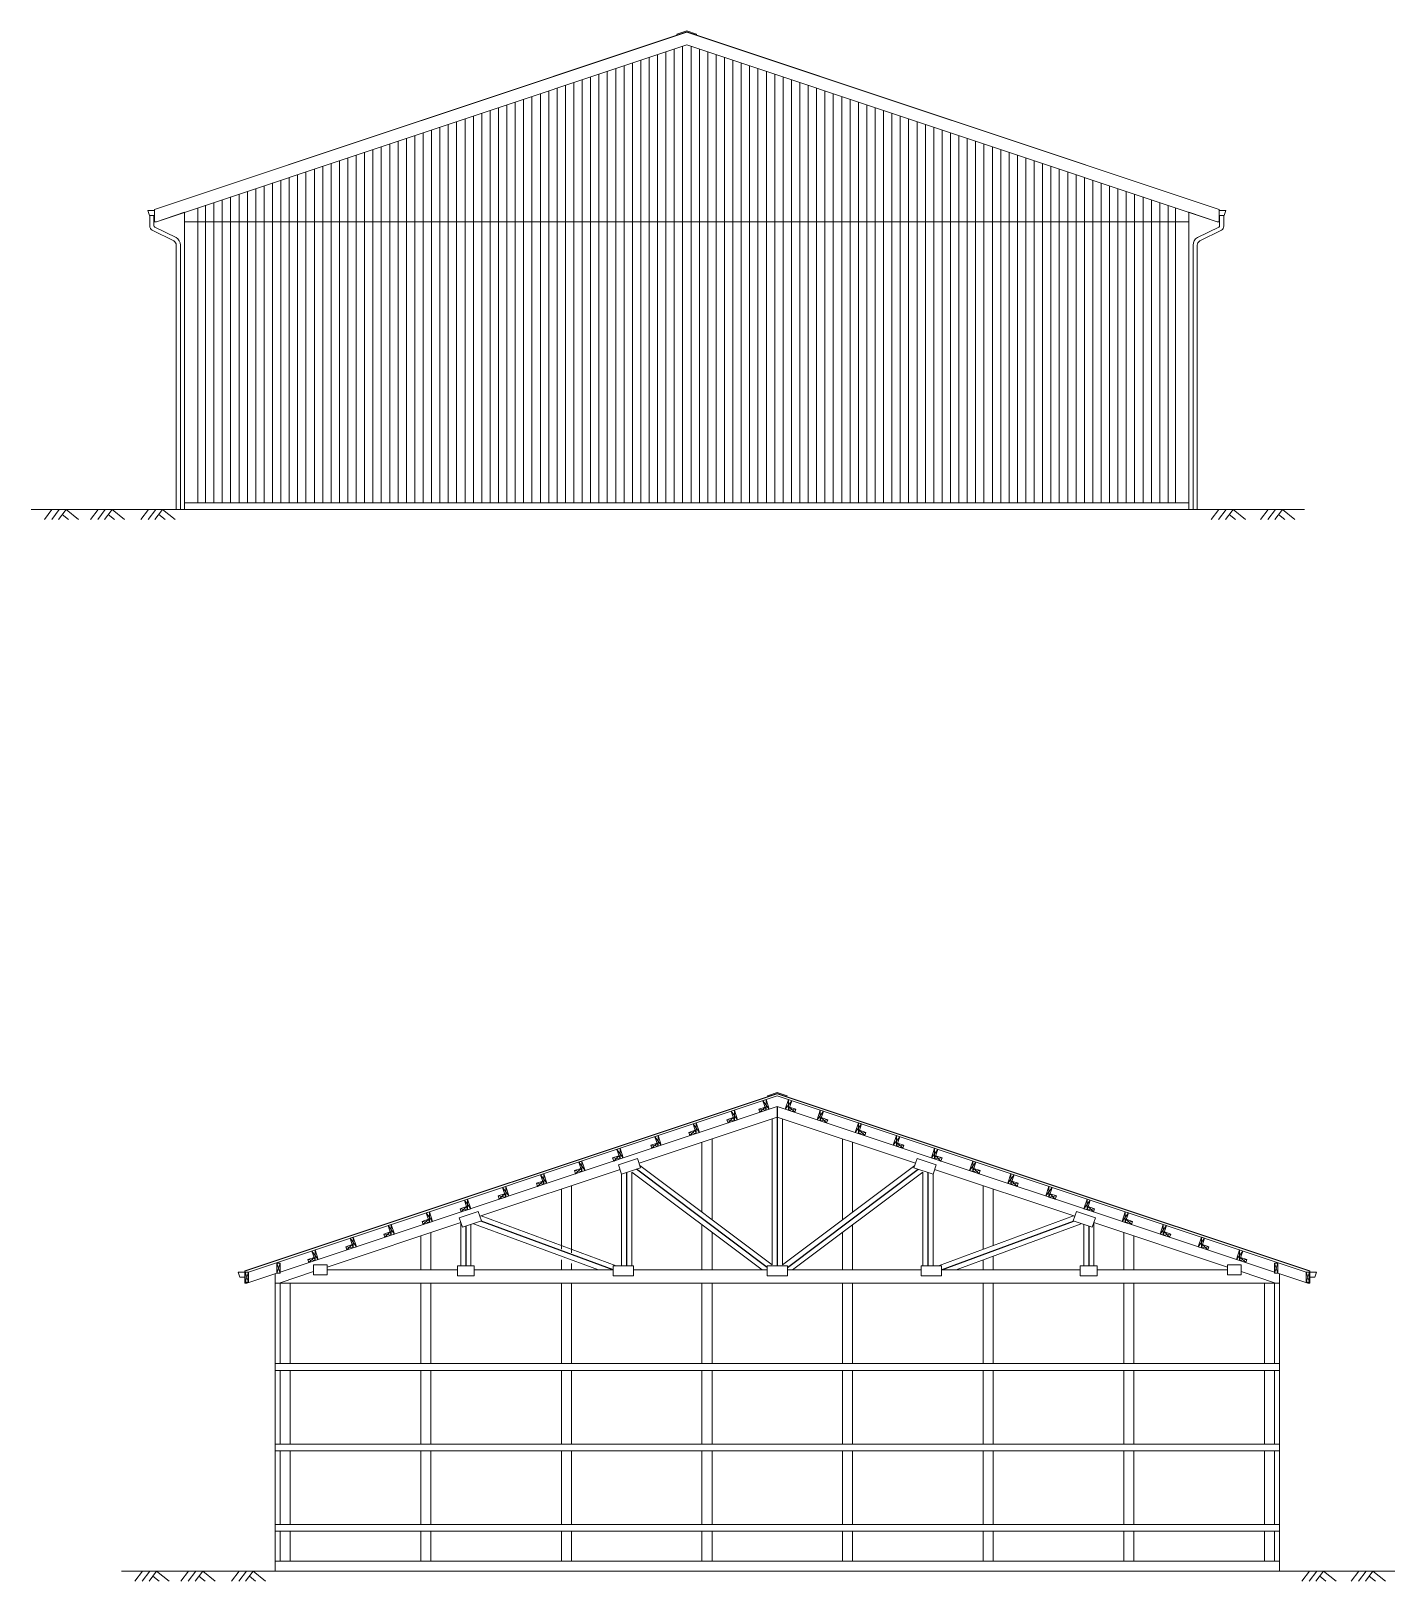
# Model space of a CAD drawing. Header units: inches. Extents: x -7700 to 6147, y -4891 to -2731.
# Drawn here: x -4381 to -3566, y -4790 to -3864 of the extents above; entities that cross this region are included whole.
import ezdxf

# ---------------------------------------------------------------- set-up
doc = ezdxf.new("R2010")
doc.units = ezdxf.units.IN
doc.header["$LTSCALE"] = 96
doc.header["$MEASUREMENT"] = 0
doc.linetypes.add('Dash', pattern=[0.225, 0.15, -0.075])
for name, color, linetype, lineweight in [('Common', 4, 'Continuous', 5), ('Dimensions', 7, 'Continuous', 5), ('Section', 6, 'Continuous', 18), ('Wall_line', 6, 'Continuous', 18)]:
    doc.layers.add(name, color=color, linetype=linetype, lineweight=lineweight)
doc.layers.add('Hatch', color=7, linetype='Continuous', lineweight=0, true_color=0x919191)

msp = doc.modelspace()

# ---------------------------------------------------------------- hatches: boundary and pattern name
at = {"layer": 'Hatch'}
h = msp.add_hatch(dxfattribs=at)
h.set_pattern_fill('ANSI31', color=256, scale=40, angle=45)
h.set_pattern_definition([(90, (-4306.7556, 6860.8195), (-5, 0), [])])
h.paths.add_polyline_path([(-4281.29, -3970), (-4281.29, -4146.3), (-3836.29, -4146.3), (-3792.79, -4146.3), (-3697.29, -4146.3), (-3697.29, -3970), (-3989.29, -3872.67)])

# ---------------------------------------------------------------- linework, layer by layer
at = {"layer": 'Common'}
for p, q in [((-3989.29, -3865.02), (-4307.29, -3971.02)), ((-3989.29, -3865.02), (-3671.29, -3971.02)), ((-4306.11, -3978.27), (-3989.29, -3872.67)), ((-3989.29, -3872.67), (-3672.46, -3978.27)), ((-4311.29, -3971.55), (-4310.29, -3974.55)), ((-4307.29, -3971.55), (-4311.29, -3971.55)), ((-4307.29, -3971.55), (-4307.29, -3974.55)), ((-4281.29, -3970), (-4281.29, -4146.3)), ((-3697.29, -4146.3), (-3697.29, -3970)), ((-3667.29, -3971.55), (-3671.29, -3971.55)), ((-3671.29, -3974.55), (-3671.29, -3971.55)), ((-3668.29, -3974.55), (-3667.29, -3971.55)), ((-4310.29, -3974.55), (-4307.29, -3974.55)), ((-3671.29, -3974.55), (-3668.29, -3974.55)), ((-4253.24, -4605.08), (-3935.2, -4499.07)), ((-3935.2, -4499.2), (-4253.2, -4605.2)), ((-3935.2, -4498.54), (-3941.05, -4500.49)), ((-3929.35, -4500.49), (-3935.2, -4498.54)), ((-3617.16, -4605.08), (-3935.2, -4499.07)), ((-3935.2, -4499.2), (-3617.2, -4605.2)), ((-4251.12, -4605.83), (-3935.2, -4500.52)), ((-3960.85, -4509.07), (-3960.85, -4515.39)), ((-3946.3, -4508.44), (-3941.88, -4509.07)), ((-3945.67, -4510.33), (-3942.51, -4507.17)), ((-3943.77, -4503.38), (-3939.98, -4508.44)), ((-3941.88, -4502.74), (-3941.88, -4509.07)), ((-3941.05, -4500.49), (-3940.89, -4500.97)), ((-3619.27, -4605.83), (-3935.2, -4500.52)), ((-3926.62, -4503.38), (-3930.42, -4508.44)), ((-3929.51, -4500.97), (-3929.35, -4500.49)), ((-3928.52, -4502.74), (-3928.52, -4509.07)), ((-3924.09, -4508.44), (-3928.52, -4509.07)), ((-3924.73, -4510.33), (-3927.89, -4507.17)), ((-3909.55, -4509.07), (-3909.55, -4515.39)), ((-3985.52, -4517.29), (-3981.72, -4522.35)), ((-3983.62, -4516.66), (-3983.62, -4522.98)), ((-3965.28, -4514.76), (-3960.85, -4515.39)), ((-3964.64, -4516.66), (-3961.48, -4513.5)), ((-3962.75, -4509.7), (-3958.95, -4514.76)), ((-3907.65, -4509.7), (-3911.44, -4514.76)), ((-3905.12, -4514.76), (-3909.55, -4515.39)), ((-3905.75, -4516.66), (-3908.91, -4513.5)), ((-3884.88, -4517.29), (-3888.68, -4522.35)), ((-3886.78, -4516.66), (-3886.78, -4522.98)), ((-4008.28, -4524.88), (-4004.49, -4529.94)), ((-4006.39, -4524.25), (-4006.39, -4530.57)), ((-3988.05, -4522.35), (-3983.62, -4522.98)), ((-3987.41, -4524.25), (-3984.25, -4521.08)), ((-3882.35, -4522.35), (-3886.78, -4522.98)), ((-3882.98, -4524.25), (-3886.15, -4521.08)), ((-3862.11, -4524.88), (-3865.91, -4529.94)), ((-3864.01, -4524.25), (-3864.01, -4530.57)), ((-4032.95, -4539.43), (-4029.79, -4536.26)), ((-4031.05, -4532.47), (-4027.26, -4537.53)), ((-4029.15, -4531.84), (-4029.15, -4538.16)), ((-4010.81, -4529.94), (-4006.39, -4530.57)), ((-4010.18, -4531.84), (-4007.02, -4528.67)), ((-3859.58, -4529.94), (-3864.01, -4530.57)), ((-3860.21, -4531.84), (-3863.38, -4528.67)), ((-3839.34, -4532.47), (-3843.14, -4537.53)), ((-3841.24, -4531.84), (-3841.24, -4538.16)), ((-3837.45, -4539.43), (-3840.61, -4536.26)), ((-4056.35, -4545.12), (-4051.92, -4545.75)), ((-4055.72, -4547.02), (-4052.56, -4543.85)), ((-4053.82, -4540.06), (-4050.03, -4545.12)), ((-4051.92, -4539.43), (-4051.92, -4545.75)), ((-4033.58, -4537.53), (-4029.15, -4538.16)), ((-3836.81, -4537.53), (-3841.24, -4538.16)), ((-3816.58, -4540.06), (-3820.37, -4545.12)), ((-3818.47, -4539.43), (-3818.47, -4545.75)), ((-3814.05, -4545.12), (-3818.47, -4545.75)), ((-3814.68, -4547.02), (-3817.84, -4543.85)), ((-4099.36, -4555.24), (-4095.56, -4560.3)), ((-4097.46, -4554.6), (-4097.46, -4560.93)), ((-4079.12, -4552.71), (-4074.69, -4553.34)), ((-4078.49, -4554.6), (-4075.32, -4551.44)), ((-4076.59, -4547.65), (-4072.79, -4552.71)), ((-4074.69, -4547.02), (-4074.69, -4553.34)), ((-3793.81, -4547.65), (-3797.6, -4552.71)), ((-3795.7, -4547.02), (-3795.7, -4553.34)), ((-3791.28, -4552.71), (-3795.7, -4553.34)), ((-3791.91, -4554.6), (-3795.07, -4551.44)), ((-3771.04, -4555.24), (-3774.83, -4560.3)), ((-3772.94, -4554.6), (-3772.94, -4560.93)), ((-4122.13, -4562.83), (-4118.33, -4567.89)), ((-4120.23, -4562.19), (-4120.23, -4568.52)), ((-4101.89, -4560.3), (-4097.46, -4560.93)), ((-4101.25, -4562.19), (-4098.09, -4559.03)), ((-3768.51, -4560.3), (-3772.94, -4560.93)), ((-3769.14, -4562.19), (-3772.3, -4559.03)), ((-3748.27, -4562.83), (-3752.06, -4567.89)), ((-3750.17, -4562.19), (-3750.17, -4568.52)), ((-4144.89, -4570.42), (-4141.1, -4575.48)), ((-4143, -4569.78), (-4143, -4576.11)), ((-4124.66, -4567.89), (-4120.23, -4568.52)), ((-4124.02, -4569.78), (-4120.86, -4566.62)), ((-3745.74, -4567.89), (-3750.17, -4568.52)), ((-3746.37, -4569.78), (-3749.54, -4566.62)), ((-3725.5, -4570.42), (-3729.3, -4575.48)), ((-3727.4, -4569.78), (-3727.4, -4576.11)), ((-4170.19, -4583.07), (-4165.77, -4583.7)), ((-4169.56, -4584.96), (-4166.4, -4581.8)), ((-4167.66, -4578.01), (-4163.87, -4583.07)), ((-4165.77, -4577.37), (-4165.77, -4583.7)), ((-4147.42, -4575.48), (-4143, -4576.11)), ((-4146.79, -4577.37), (-4143.63, -4574.21)), ((-3722.97, -4575.48), (-3727.4, -4576.11)), ((-3723.6, -4577.37), (-3726.77, -4574.21)), ((-3702.73, -4578.01), (-3706.53, -4583.07)), ((-3704.63, -4577.37), (-3704.63, -4583.7)), ((-3700.2, -4583.07), (-3704.63, -4583.7)), ((-3700.84, -4584.96), (-3704, -4581.8)), ((-4211.3, -4592.55), (-4211.3, -4598.88)), ((-4192.96, -4590.65), (-4188.53, -4591.29)), ((-4192.33, -4592.55), (-4189.17, -4589.39)), ((-4190.43, -4585.6), (-4186.64, -4590.65)), ((-4188.53, -4584.96), (-4188.53, -4591.29)), ((-3679.96, -4585.6), (-3683.76, -4590.65)), ((-3681.86, -4584.96), (-3681.86, -4591.29)), ((-3677.44, -4590.65), (-3681.86, -4591.29)), ((-3678.07, -4592.55), (-3681.23, -4589.39)), ((-3659.09, -4592.55), (-3659.09, -4598.88)), ((-4234.2, -4606.48), (-4232.2, -4600.48)), ((-4234.2, -4600.48), (-4232.2, -4606.48)), ((-4215.73, -4598.24), (-4211.3, -4598.88)), ((-4215.1, -4600.14), (-4211.93, -4596.98)), ((-4213.2, -4593.18), (-4209.4, -4598.24)), ((-3657.2, -4593.18), (-3660.99, -4598.24)), ((-3654.67, -4598.24), (-3659.09, -4598.88)), ((-3655.3, -4600.14), (-3658.46, -4596.98)), ((-3636.2, -4606.48), (-3638.2, -4600.48)), ((-3636.2, -4600.48), (-3638.2, -4606.48)), ((-4257.2, -4605.73), (-4256.2, -4608.73)), ((-4253.2, -4605.73), (-4257.2, -4605.73)), ((-4256.2, -4608.73), (-4253.2, -4608.73)), ((-4253.24, -4605.08), (-4253.2, -4605.2)), ((-4253.2, -4612.45), (-4253.2, -4605.2)), ((-4253.2, -4605.73), (-4253.2, -4608.73)), ((-4253.12, -4611.83), (-4251.12, -4605.83)), ((-4253.12, -4605.83), (-4251.12, -4611.83)), ((-4252.02, -4612.45), (-4234.2, -4606.51)), ((-4235.2, -4784.48), (-4235.2, -4606.84)), ((-3618.37, -4612.45), (-3636.2, -4606.51)), ((-3635.2, -4784.48), (-3635.2, -4606.84)), ((-3617.27, -4611.83), (-3619.27, -4605.83)), ((-3617.27, -4605.83), (-3619.27, -4611.83)), ((-3617.16, -4605.08), (-3617.2, -4605.2)), ((-3617.2, -4612.45), (-3617.2, -4605.2)), ((-3617.2, -4605.73), (-3613.2, -4605.73)), ((-3617.2, -4605.73), (-3617.2, -4608.73)), ((-3614.2, -4608.73), (-3617.2, -4608.73)), ((-3613.2, -4605.73), (-3614.2, -4608.73)), ((-4253.2, -4612.45), (-4252.02, -4612.45)), ((-3617.2, -4612.45), (-3618.37, -4612.45))]:
    msp.add_line(p, q, dxfattribs=at)
for points in [[(-4310.04, -3974.55), (-4310.04, -3980.89, 0.258197), (-4308.63, -3983.43), (-4295.67, -3989.8, -0.258197), (-4294.26, -3992.34), (-4294.26, -4150.3)], [(-4307.54, -3974.55), (-4307.54, -3980.61, 0.258197), (-4307.07, -3981.46), (-4294.34, -3987.68, -0.258197), (-4291.76, -3992.34), (-4291.76, -4150.3)], [(-3671.04, -3974.55), (-3671.04, -3980.61, -0.258197), (-3671.51, -3981.46), (-3684.23, -3987.68, 0.258197), (-3686.81, -3992.34), (-3686.81, -4150.3)], [(-3668.54, -3974.55), (-3668.54, -3980.89, -0.258197), (-3669.94, -3983.43), (-3682.91, -3989.8, 0.258197), (-3684.31, -3992.34), (-3684.31, -4150.3)]]:
    msp.add_lwpolyline(points, format="xyb", dxfattribs=at)
for points in [[(-4028.22, -4547.34), (-4016.84, -4543.54), (-4018.73, -4537.85), (-4030.12, -4541.64), (-4028.22, -4547.34)], [(-3842.18, -4547.34), (-3853.56, -4543.54), (-3851.66, -4537.85), (-3840.28, -4541.64), (-3842.18, -4547.34)], [(-4123.33, -4579.04), (-4111.94, -4575.24), (-4113.84, -4569.55), (-4125.22, -4573.35), (-4123.33, -4579.04)], [(-3747.07, -4579.04), (-3758.45, -4575.24), (-3756.56, -4569.55), (-3745.17, -4573.35), (-3747.07, -4579.04)], [(-4212.17, -4607.38), (-4204.17, -4607.38), (-4204.17, -4601.38), (-4212.17, -4601.38), (-4212.17, -4607.38)], [(-4126.2, -4607.98), (-4116.2, -4607.98), (-4116.2, -4601.98), (-4126.2, -4601.98), (-4126.2, -4607.98)], [(-4033.2, -4607.98), (-4021.2, -4607.98), (-4021.2, -4601.98), (-4033.2, -4601.98), (-4033.2, -4607.98)], [(-3941.2, -4607.98), (-3929.2, -4607.98), (-3929.2, -4601.98), (-3941.2, -4601.98), (-3941.2, -4607.98)], [(-3837.2, -4607.98), (-3849.2, -4607.98), (-3849.2, -4601.98), (-3837.2, -4601.98), (-3837.2, -4607.98)], [(-3744.2, -4607.98), (-3754.2, -4607.98), (-3754.2, -4601.98), (-3744.2, -4601.98), (-3744.2, -4607.98)], [(-3658.22, -4607.38), (-3666.22, -4607.38), (-3666.22, -4601.38), (-3658.22, -4601.38), (-3658.22, -4607.38)]]:
    msp.add_lwpolyline(points, dxfattribs=at)
at = {"layer": 'Defpoints'}
for p, q in [((-3935.2, -4506.84), (-3935.2, -4601.98)), ((-4025.2, -4546.33), (-4025.2, -4601.98)), ((-3941.2, -4602.98), (-4019.36, -4544.38)), ((-3929.2, -4602.98), (-3851.04, -4544.38)), ((-3845.2, -4546.33), (-3845.2, -4601.98)), ((-4121.2, -4578.33), (-4121.2, -4601.98)), ((-4033.2, -4604.52), (-4112.2, -4575.33)), ((-3837.2, -4604.52), (-3758.2, -4575.33)), ((-3749.2, -4578.33), (-3749.2, -4601.98))]:
    msp.add_line(p, q, dxfattribs=at)
at = {"layer": 'Dimensions'}
for p, q in [((-4368.46, -4150.3), (-4373.01, -4156.14)), ((-4364.1, -4150.3), (-4368.65, -4156.14)), ((-4360.02, -4150.3), (-4364.58, -4156.14)), ((-4362.3, -4153.22), (-4358.58, -4156.14)), ((-4360.02, -4150.3), (-4352.59, -4156.14)), ((-4340.97, -4150.3), (-4345.52, -4156.14)), ((-4336.61, -4150.3), (-4341.17, -4156.14)), ((-4332.54, -4150.3), (-4337.09, -4156.14)), ((-4334.81, -4153.22), (-4331.1, -4156.14)), ((-4332.54, -4150.3), (-4325.1, -4156.14)), ((-4310.82, -4150.3), (-4315.37, -4156.14)), ((-4306.46, -4150.3), (-4311.02, -4156.14)), ((-4302.39, -4150.3), (-4306.94, -4156.14)), ((-4304.66, -4153.22), (-4300.95, -4156.14)), ((-4302.39, -4150.3), (-4294.95, -4156.14)), ((-3671.43, -4150.3), (-3675.98, -4156.14)), ((-3667.07, -4150.3), (-3671.62, -4156.14)), ((-3662.99, -4150.3), (-3667.55, -4156.14)), ((-3665.27, -4153.22), (-3661.55, -4156.14)), ((-3662.99, -4150.3), (-3655.56, -4156.14)), ((-3641.92, -4150.3), (-3646.48, -4156.14)), ((-3637.57, -4150.3), (-3642.12, -4156.14)), ((-3633.49, -4150.3), (-3638.04, -4156.14)), ((-3635.76, -4153.22), (-3632.05, -4156.14)), ((-3633.49, -4150.3), (-3626.06, -4156.14)), ((-4314.37, -4784.48), (-4318.92, -4790.32)), ((-4310.01, -4784.48), (-4314.56, -4790.32)), ((-4305.94, -4784.48), (-4310.49, -4790.32)), ((-4305.94, -4784.48), (-4298.5, -4790.32)), ((-4286.88, -4784.48), (-4291.44, -4790.32)), ((-4282.52, -4784.48), (-4287.08, -4790.32)), ((-4278.45, -4784.48), (-4283, -4790.32)), ((-4278.45, -4784.48), (-4271.01, -4790.32)), ((-4256.73, -4784.48), (-4261.28, -4790.32)), ((-4252.37, -4784.48), (-4256.93, -4790.32)), ((-4248.3, -4784.48), (-4252.85, -4790.32)), ((-4248.3, -4784.48), (-4240.86, -4790.32)), ((-3617.34, -4784.48), (-3621.89, -4790.32)), ((-3612.98, -4784.48), (-3617.53, -4790.32)), ((-3608.91, -4784.48), (-3613.46, -4790.32)), ((-3608.91, -4784.48), (-3601.47, -4790.32)), ((-3587.83, -4784.48), (-3592.39, -4790.32)), ((-3583.48, -4784.48), (-3588.03, -4790.32)), ((-3579.4, -4784.48), (-3583.95, -4790.32)), ((-3579.4, -4784.48), (-3571.97, -4790.32)), ((-4308.21, -4787.4), (-4304.5, -4790.32)), ((-4280.72, -4787.4), (-4277.01, -4790.32)), ((-4250.57, -4787.4), (-4246.86, -4790.32)), ((-3611.18, -4787.4), (-3607.47, -4790.32)), ((-3581.68, -4787.4), (-3577.96, -4790.32))]:
    msp.add_line(p, q, dxfattribs=at)
at = {"layer": 'Section'}
for p, q in [((-4307.33, -3970.9), (-3989.29, -3864.89)), ((-3989.29, -3864.36), (-3995.14, -3866.31)), ((-3995.14, -3866.31), (-3994.98, -3866.79)), ((-3983.44, -3866.31), (-3989.29, -3864.36)), ((-3989.29, -3864.89), (-3671.25, -3970.9)), ((-3983.6, -3866.79), (-3983.44, -3866.31)), ((-4307.33, -3970.9), (-4307.29, -3971.02)), ((-4307.29, -3978.27), (-4307.29, -3971.02)), ((-3671.29, -3971.02), (-3671.25, -3970.9)), ((-3671.29, -3971.02), (-3671.29, -3978.27)), ((-4307.29, -3978.27), (-4306.11, -3978.27)), ((-4306.11, -3978.27), (-4289.29, -3972.67)), ((-4289.29, -4150.3), (-4289.29, -3972.67)), ((-3689.29, -4150.3), (-3689.29, -3972.67)), ((-3672.46, -3978.27), (-3689.29, -3972.67)), ((-3672.46, -3978.27), (-3671.29, -3978.27)), ((-4381, -4150.3), (-3620.33, -4150.3)), ((-4232.2, -4605.84), (-3935.2, -4506.84)), ((-3638.2, -4605.84), (-3935.2, -4506.84)), ((-4017.78, -4540.7), (-3935.2, -4513.17)), ((-3938.2, -4514.17), (-3938.2, -4601.48)), ((-3852.61, -4540.7), (-3935.2, -4513.17)), ((-3932.2, -4514.17), (-3932.2, -4601.48)), ((-4112.89, -4572.4), (-4029.17, -4544.49)), ((-4022.2, -4546), (-4022.2, -4601.98)), ((-3944.2, -4604.48), (-4022.2, -4546)), ((-3938.2, -4601.48), (-4017.29, -4542.19)), ((-3932.2, -4601.48), (-3853.11, -4542.19)), ((-3926.2, -4604.48), (-3848.2, -4546)), ((-3848.2, -4546), (-3848.2, -4601.98)), ((-3757.5, -4572.4), (-3841.23, -4544.49)), ((-4028.2, -4547.33), (-4028.2, -4601.98)), ((-3842.2, -4547.33), (-3842.2, -4601.98)), ((-4031.43, -4601.98), (-4112.15, -4572.15)), ((-3838.97, -4601.98), (-3758.25, -4572.15)), ((-4204.17, -4602.83), (-4124.28, -4576.19)), ((-4124.2, -4576.42), (-4124.2, -4601.98)), ((-4118.2, -4577.33), (-4118.2, -4601.98)), ((-4041.97, -4604.48), (-4116.75, -4576.85)), ((-3828.42, -4604.48), (-3753.65, -4576.85)), ((-3752.2, -4577.33), (-3752.2, -4601.98)), ((-3746.2, -4576.42), (-3746.2, -4601.98)), ((-3666.22, -4602.83), (-3746.12, -4576.19)), ((-4232.2, -4612.17), (-4212.17, -4605.49)), ((-4126.2, -4604.48), (-4204.17, -4604.48)), ((-4033.2, -4604.48), (-4116.2, -4604.48)), ((-3941.2, -4604.48), (-4021.2, -4604.48)), ((-3929.2, -4604.48), (-3849.2, -4604.48)), ((-3837.2, -4604.48), (-3754.2, -4604.48)), ((-3744.2, -4604.48), (-3666.22, -4604.48)), ((-3638.2, -4612.17), (-3658.22, -4605.49)), ((-3635.2, -4612.48), (-4235.2, -4612.48)), ((-4326.91, -4784.48), (-3566.24, -4784.48)), ((-3740.95, -4784.48), (-3635.2, -4784.48))]:
    msp.add_line(p, q, dxfattribs=at)
at = {"layer": 'Section', "linetype": 'Dash', "ltscale": 0.015}
for p, q in [((-3689.29, -3978.3), (-4289.29, -3978.3)), ((-3689.29, -4146.3), (-4289.29, -4146.3))]:
    msp.add_line(p, q, dxfattribs=at)
at = {"layer": 'Section'}
for points in [[(-3962.75, -4509.7), (-3960.85, -4515.39), (-3958.95, -4514.76), (-3960.85, -4509.07), (-3962.75, -4509.7)], [(-3946.3, -4508.44), (-3945.67, -4510.33), (-3941.88, -4509.07), (-3942.51, -4507.17), (-3946.3, -4508.44)], [(-3943.77, -4503.38), (-3941.88, -4509.07), (-3939.98, -4508.44), (-3941.88, -4502.74), (-3943.77, -4503.38)], [(-3926.62, -4503.38), (-3928.52, -4509.07), (-3930.42, -4508.44), (-3928.52, -4502.74), (-3926.62, -4503.38)], [(-3924.09, -4508.44), (-3924.73, -4510.33), (-3928.52, -4509.07), (-3927.89, -4507.17), (-3924.09, -4508.44)], [(-3907.65, -4509.7), (-3909.55, -4515.39), (-3911.44, -4514.76), (-3909.55, -4509.07), (-3907.65, -4509.7)], [(-3985.52, -4517.29), (-3983.62, -4522.98), (-3981.72, -4522.35), (-3983.62, -4516.66), (-3985.52, -4517.29)], [(-3965.28, -4514.76), (-3964.64, -4516.66), (-3960.85, -4515.39), (-3961.48, -4513.5), (-3965.28, -4514.76)], [(-3905.12, -4514.76), (-3905.75, -4516.66), (-3909.55, -4515.39), (-3908.91, -4513.5), (-3905.12, -4514.76)], [(-3884.88, -4517.29), (-3886.78, -4522.98), (-3888.68, -4522.35), (-3886.78, -4516.66), (-3884.88, -4517.29)], [(-4008.28, -4524.88), (-4006.39, -4530.57), (-4004.49, -4529.94), (-4006.39, -4524.25), (-4008.28, -4524.88)], [(-3988.05, -4522.35), (-3987.41, -4524.25), (-3983.62, -4522.98), (-3984.25, -4521.08), (-3988.05, -4522.35)], [(-3882.35, -4522.35), (-3882.98, -4524.25), (-3886.78, -4522.98), (-3886.15, -4521.08), (-3882.35, -4522.35)], [(-3862.11, -4524.88), (-3864.01, -4530.57), (-3865.91, -4529.94), (-3864.01, -4524.25), (-3862.11, -4524.88)], [(-4033.58, -4537.53), (-4032.95, -4539.43), (-4029.15, -4538.16), (-4029.79, -4536.26), (-4033.58, -4537.53)], [(-4031.05, -4532.47), (-4029.15, -4538.16), (-4027.26, -4537.53), (-4029.15, -4531.84), (-4031.05, -4532.47)], [(-4010.81, -4529.94), (-4010.18, -4531.84), (-4006.39, -4530.57), (-4007.02, -4528.67), (-4010.81, -4529.94)], [(-3859.58, -4529.94), (-3860.21, -4531.84), (-3864.01, -4530.57), (-3863.38, -4528.67), (-3859.58, -4529.94)], [(-3839.34, -4532.47), (-3841.24, -4538.16), (-3843.14, -4537.53), (-3841.24, -4531.84), (-3839.34, -4532.47)], [(-3836.81, -4537.53), (-3837.45, -4539.43), (-3841.24, -4538.16), (-3840.61, -4536.26), (-3836.81, -4537.53)], [(-4056.35, -4545.12), (-4055.72, -4547.02), (-4051.92, -4545.75), (-4052.56, -4543.85), (-4056.35, -4545.12)], [(-4053.82, -4540.06), (-4051.92, -4545.75), (-4050.03, -4545.12), (-4051.92, -4539.43), (-4053.82, -4540.06)], [(-3816.58, -4540.06), (-3818.47, -4545.75), (-3820.37, -4545.12), (-3818.47, -4539.43), (-3816.58, -4540.06)], [(-3814.05, -4545.12), (-3814.68, -4547.02), (-3818.47, -4545.75), (-3817.84, -4543.85), (-3814.05, -4545.12)], [(-4099.36, -4555.24), (-4097.46, -4560.93), (-4095.56, -4560.3), (-4097.46, -4554.6), (-4099.36, -4555.24)], [(-4079.12, -4552.71), (-4078.49, -4554.6), (-4074.69, -4553.34), (-4075.32, -4551.44), (-4079.12, -4552.71)], [(-4076.59, -4547.65), (-4074.69, -4553.34), (-4072.79, -4552.71), (-4074.69, -4547.02), (-4076.59, -4547.65)], [(-3793.81, -4547.65), (-3795.7, -4553.34), (-3797.6, -4552.71), (-3795.7, -4547.02), (-3793.81, -4547.65)], [(-3791.28, -4552.71), (-3791.91, -4554.6), (-3795.7, -4553.34), (-3795.07, -4551.44), (-3791.28, -4552.71)], [(-3771.04, -4555.24), (-3772.94, -4560.93), (-3774.83, -4560.3), (-3772.94, -4554.6), (-3771.04, -4555.24)], [(-4122.13, -4562.83), (-4120.23, -4568.52), (-4118.33, -4567.89), (-4120.23, -4562.19), (-4122.13, -4562.83)], [(-4101.89, -4560.3), (-4101.25, -4562.19), (-4097.46, -4560.93), (-4098.09, -4559.03), (-4101.89, -4560.3)], [(-3768.51, -4560.3), (-3769.14, -4562.19), (-3772.94, -4560.93), (-3772.3, -4559.03), (-3768.51, -4560.3)], [(-3748.27, -4562.83), (-3750.17, -4568.52), (-3752.06, -4567.89), (-3750.17, -4562.19), (-3748.27, -4562.83)], [(-4144.89, -4570.42), (-4143, -4576.11), (-4141.1, -4575.48), (-4143, -4569.78), (-4144.89, -4570.42)], [(-4124.66, -4567.89), (-4124.02, -4569.78), (-4120.23, -4568.52), (-4120.86, -4566.62), (-4124.66, -4567.89)], [(-3745.74, -4567.89), (-3746.37, -4569.78), (-3750.17, -4568.52), (-3749.54, -4566.62), (-3745.74, -4567.89)], [(-3725.5, -4570.42), (-3727.4, -4576.11), (-3729.3, -4575.48), (-3727.4, -4569.78), (-3725.5, -4570.42)], [(-4170.19, -4583.07), (-4169.56, -4584.96), (-4165.77, -4583.7), (-4166.4, -4581.8), (-4170.19, -4583.07)], [(-4167.66, -4578.01), (-4165.77, -4583.7), (-4163.87, -4583.07), (-4165.77, -4577.37), (-4167.66, -4578.01)], [(-4147.42, -4575.48), (-4146.79, -4577.37), (-4143, -4576.11), (-4143.63, -4574.21), (-4147.42, -4575.48)], [(-3722.97, -4575.48), (-3723.6, -4577.37), (-3727.4, -4576.11), (-3726.77, -4574.21), (-3722.97, -4575.48)], [(-3702.73, -4578.01), (-3704.63, -4583.7), (-3706.53, -4583.07), (-3704.63, -4577.37), (-3702.73, -4578.01)], [(-3700.2, -4583.07), (-3700.84, -4584.96), (-3704.63, -4583.7), (-3704, -4581.8), (-3700.2, -4583.07)], [(-4213.2, -4593.18), (-4211.3, -4598.88), (-4209.4, -4598.24), (-4211.3, -4592.55), (-4213.2, -4593.18)], [(-4192.96, -4590.65), (-4192.33, -4592.55), (-4188.53, -4591.29), (-4189.17, -4589.39), (-4192.96, -4590.65)], [(-4190.43, -4585.6), (-4188.53, -4591.29), (-4186.64, -4590.65), (-4188.53, -4584.96), (-4190.43, -4585.6)], [(-3679.96, -4585.6), (-3681.86, -4591.29), (-3683.76, -4590.65), (-3681.86, -4584.96), (-3679.96, -4585.6)], [(-3677.44, -4590.65), (-3678.07, -4592.55), (-3681.86, -4591.29), (-3681.23, -4589.39), (-3677.44, -4590.65)], [(-3657.2, -4593.18), (-3659.09, -4598.88), (-3660.99, -4598.24), (-3659.09, -4592.55), (-3657.2, -4593.18)], [(-4234.2, -4600.48), (-4234.2, -4606.48), (-4232.2, -4606.48), (-4232.2, -4600.48), (-4234.2, -4600.48)], [(-4215.73, -4598.24), (-4215.1, -4600.14), (-4211.3, -4598.88), (-4211.93, -4596.98), (-4215.73, -4598.24)], [(-3654.67, -4598.24), (-3655.3, -4600.14), (-3659.09, -4598.88), (-3658.46, -4596.98), (-3654.67, -4598.24)], [(-3636.2, -4600.48), (-3636.2, -4606.48), (-3638.2, -4606.48), (-3638.2, -4600.48), (-3636.2, -4600.48)], [(-4253.12, -4605.83), (-4253.12, -4611.83), (-4251.12, -4611.83), (-4251.12, -4605.83), (-4253.12, -4605.83)], [(-3617.27, -4605.83), (-3617.27, -4611.83), (-3619.27, -4611.83), (-3619.27, -4605.83), (-3617.27, -4605.83)], [(-3635.2, -4664.48), (-3635.2, -4660.48), (-4235.2, -4660.48), (-4235.2, -4664.48), (-3635.2, -4664.48)], [(-3635.2, -4712.48), (-3635.2, -4708.48), (-4235.2, -4708.48), (-4235.2, -4712.48), (-3635.2, -4712.48)], [(-3635.2, -4760.48), (-3635.2, -4756.48), (-4235.2, -4756.48), (-4235.2, -4760.48), (-3635.2, -4760.48)], [(-3635.2, -4784.48), (-3635.2, -4778.48), (-4235.2, -4778.48), (-4235.2, -4784.48), (-3635.2, -4784.48)]]:
    msp.add_lwpolyline(points, dxfattribs=at)
at = {"layer": 'Wall_line', "transparency": 33554687}
for points in [[(-3974.2, -4526.17), (-3974.2, -4574.49)], [(-3896.2, -4574.49), (-3896.2, -4526.17)], [(-3980.2, -4569.99), (-3980.2, -4528.17)], [(-3890.2, -4528.17), (-3890.2, -4569.99)], [(-4058.2, -4554.17), (-4058.2, -4594.3)], [(-3812.2, -4592.09), (-3812.2, -4554.17)], [(-4064.2, -4592.09), (-4064.2, -4556.17)], [(-3806.2, -4556.17), (-3806.2, -4589.87)], [(-4142.2, -4582.17), (-4142.2, -4604.48)], [(-3980.2, -4604.48), (-3980.2, -4577.49)], [(-3974.2, -4581.99), (-3974.2, -4604.48)], [(-3896.2, -4604.48), (-3896.2, -4581.99)], [(-3890.2, -4577.49), (-3890.2, -4604.48)], [(-3728.2, -4604.48), (-3728.2, -4582.17)], [(-4148.2, -4604.48), (-4148.2, -4584.17)], [(-3722.2, -4584.17), (-3722.2, -4604.48)], [(-4064.2, -4604.48), (-4064.2, -4598.48)], [(-4058.2, -4600.7), (-4058.2, -4604.48)], [(-3812.2, -4604.48), (-3812.2, -4598.48)], [(-3806.2, -4596.26), (-3806.2, -4604.48)], [(-4232.2, -4612.48), (-4226.2, -4612.48), (-4226.2, -4660.48)], [(-4232.2, -4660.48), (-4232.2, -4612.48)], [(-4148.2, -4660.48), (-4148.2, -4612.48)], [(-4142.2, -4612.48), (-4142.2, -4660.48)], [(-4064.2, -4660.48), (-4064.2, -4612.48)], [(-4058.2, -4612.48), (-4058.2, -4660.48)], [(-3980.2, -4660.48), (-3980.2, -4612.48)], [(-3974.2, -4612.48), (-3974.2, -4660.48)], [(-3896.2, -4660.48), (-3896.2, -4612.48)], [(-3890.2, -4612.48), (-3890.2, -4660.48)], [(-3812.2, -4660.48), (-3812.2, -4612.48)], [(-3806.2, -4612.48), (-3806.2, -4660.48)], [(-3728.2, -4660.48), (-3728.2, -4612.48)], [(-3722.2, -4612.48), (-3722.2, -4660.48)], [(-3644.2, -4612.48), (-3638.2, -4612.48), (-3638.2, -4660.48)], [(-3644.2, -4660.48), (-3644.2, -4612.48)], [(-4232.2, -4708.48), (-4232.2, -4664.48)], [(-4226.2, -4664.48), (-4226.2, -4708.48)], [(-4148.2, -4708.48), (-4148.2, -4664.48)], [(-4142.2, -4664.48), (-4142.2, -4708.48)], [(-4064.2, -4708.48), (-4064.2, -4664.48)], [(-4058.2, -4664.48), (-4058.2, -4708.48)], [(-3980.2, -4708.48), (-3980.2, -4664.48)], [(-3974.2, -4664.48), (-3974.2, -4708.48)], [(-3896.2, -4708.48), (-3896.2, -4664.48)], [(-3890.2, -4664.48), (-3890.2, -4708.48)], [(-3812.2, -4708.48), (-3812.2, -4664.48)], [(-3806.2, -4664.48), (-3806.2, -4708.48)], [(-3728.2, -4708.48), (-3728.2, -4664.48)], [(-3722.2, -4664.48), (-3722.2, -4708.48)], [(-3644.2, -4708.48), (-3644.2, -4664.48)], [(-3638.2, -4664.48), (-3638.2, -4708.48)], [(-4232.2, -4756.48), (-4232.2, -4712.48)], [(-4226.2, -4712.48), (-4226.2, -4756.48)], [(-4148.2, -4756.48), (-4148.2, -4712.48)], [(-4142.2, -4712.48), (-4142.2, -4756.48)], [(-4064.2, -4756.48), (-4064.2, -4712.48)], [(-4058.2, -4712.48), (-4058.2, -4756.48)], [(-3980.2, -4756.48), (-3980.2, -4712.48)], [(-3974.2, -4712.48), (-3974.2, -4756.48)], [(-3896.2, -4756.48), (-3896.2, -4712.48)], [(-3890.2, -4712.48), (-3890.2, -4756.48)], [(-3812.2, -4756.48), (-3812.2, -4712.48)], [(-3806.2, -4712.48), (-3806.2, -4756.48)], [(-3728.2, -4756.48), (-3728.2, -4712.48)], [(-3722.2, -4712.48), (-3722.2, -4756.48)], [(-3644.2, -4756.48), (-3644.2, -4712.48)], [(-3638.2, -4712.48), (-3638.2, -4756.48)], [(-4232.2, -4778.48), (-4232.2, -4760.48)], [(-4226.2, -4760.48), (-4226.2, -4778.48)], [(-4148.2, -4778.48), (-4148.2, -4760.48)], [(-4142.2, -4760.48), (-4142.2, -4778.48)], [(-4064.2, -4778.48), (-4064.2, -4760.48)], [(-4058.2, -4760.48), (-4058.2, -4778.48)], [(-3980.2, -4778.48), (-3980.2, -4760.48)], [(-3974.2, -4760.48), (-3974.2, -4778.48)], [(-3896.2, -4778.48), (-3896.2, -4760.48)], [(-3890.2, -4760.48), (-3890.2, -4778.48)], [(-3812.2, -4778.48), (-3812.2, -4760.48)], [(-3806.2, -4760.48), (-3806.2, -4778.48)], [(-3728.2, -4778.48), (-3728.2, -4760.48)], [(-3722.2, -4760.48), (-3722.2, -4778.48)], [(-3644.2, -4778.48), (-3644.2, -4760.48)], [(-3638.2, -4760.48), (-3638.2, -4778.48)], [(-4226.2, -4784.48), (-4232.2, -4784.48)], [(-3638.2, -4784.48), (-3638.2, -4784.48), (-3644.2, -4784.48)]]:
    msp.add_lwpolyline(points, dxfattribs=at)

doc.saveas('drawing.dxf')
